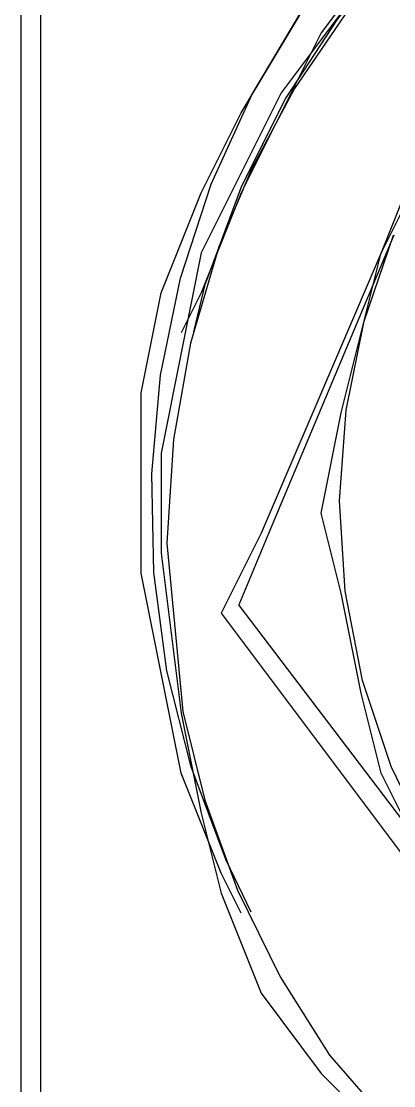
# Model space of a CAD drawing. Extents: x 3 to 592, y 5 to 207.
# Drawn here: x 47.131 to 47.788, y 52.048 to 53.925 of the extents above; entities that cross this region are included whole.
import ezdxf

# ---------------------------------------------------------------- set-up
doc = ezdxf.new("R2010")
doc.units = 0
doc.layers.get('0').update_dxf_attribs({"linetype": 'CONTINUOUS'})

msp = doc.modelspace()

# ---------------------------------------------------------------- linework, layer by layer
at = {"color": 7}
for points in [[(47.165789, 50.684783), (47.165789, 56.823822)], [(47.165789, 50.684783), (47.165789, 56.823822)], [(47.165789, 50.684783), (47.165789, 56.823822)], [(47.165789, 50.684783), (47.165789, 56.823822)], [(47.131111, 50.658889), (47.131111, 56.797222)], [(47.536629, 52.354163), (47.491826, 52.447296), (47.430796, 52.610632), (47.38811, 52.779613), (47.364826, 52.952826), (47.361299, 53.127099), (47.376821, 53.300665), (47.412099, 53.471763), (47.466074, 53.637568), (47.538393, 53.796318), (47.627646, 53.945896), (47.733479, 54.084538), (47.854129, 54.210832), (47.988185, 54.32231), (48.133882, 54.418265), (48.289457, 54.49764), (48.452793, 54.558671), (48.621774, 54.601357), (48.794635, 54.62464), (48.96926, 54.628168), (49.142826, 54.612646), (49.313571, 54.577368)], [(47.536629, 52.354163), (47.491826, 52.447296), (47.430796, 52.610632), (47.38811, 52.779613), (47.364826, 52.952826), (47.361299, 53.127099), (47.376821, 53.300665), (47.412099, 53.471763), (47.466074, 53.637568), (47.538393, 53.796318), (47.627646, 53.945896), (47.733479, 54.084538), (47.854129, 54.210832), (47.988185, 54.32231), (48.133882, 54.418265), (48.289457, 54.49764), (48.452793, 54.558671), (48.621774, 54.601357), (48.794635, 54.62464), (48.96926, 54.628168), (49.142826, 54.612646), (49.313571, 54.577368)], [(47.536629, 52.354163), (47.491826, 52.447296), (47.430796, 52.610632), (47.38811, 52.779613), (47.364826, 52.952826), (47.361299, 53.127099), (47.376821, 53.300665), (47.412099, 53.471763), (47.466074, 53.637568), (47.538393, 53.796318), (47.627646, 53.945896), (47.733479, 54.084538), (47.854129, 54.210832), (47.988185, 54.32231), (48.133882, 54.418265), (48.289457, 54.49764), (48.452793, 54.558671), (48.621774, 54.601357), (48.794635, 54.62464), (48.96926, 54.628168), (49.142826, 54.612646), (49.313571, 54.577368)], [(47.536629, 52.354163), (47.491826, 52.447296), (47.430796, 52.610632), (47.38811, 52.779613), (47.364826, 52.952826), (47.361299, 53.127099), (47.376821, 53.300665), (47.412099, 53.471763), (47.466074, 53.637568), (47.538393, 53.796318), (47.627646, 53.945896), (47.733479, 54.084538), (47.854129, 54.210832), (47.988185, 54.32231), (48.133882, 54.418265), (48.289457, 54.49764), (48.452793, 54.558671), (48.621774, 54.601357), (48.794635, 54.62464), (48.96926, 54.628168), (49.142826, 54.612646), (49.313571, 54.577368)], [(47.519167, 52.352222), (47.483889, 52.422778), (47.413333, 52.599167), (47.378056, 52.775556), (47.342778, 52.951944), (47.342778, 53.093056), (47.342778, 53.269444), (47.378056, 53.445833), (47.448611, 53.622222), (47.519167, 53.763333), (47.625, 53.939722), (47.730833, 54.080833), (47.836667, 54.186667), (47.977778, 54.2925), (48.118889, 54.398333), (48.26, 54.468889), (48.436389, 54.539444), (48.612778, 54.574722), (48.789167, 54.61), (48.965556, 54.61), (49.141944, 54.61), (49.283056, 54.574722)], [(49.42392, 54.477602), (49.210842, 54.530519), (49.006936, 54.552744), (48.817142, 54.549216), (48.564553, 54.507589), (48.355356, 54.43915), (48.18955, 54.359775), (48.056906, 54.277578), (47.8149, 54.070497), (47.708009, 53.945261), (47.613111, 53.806266), (47.536911, 53.664097), (47.479761, 53.527219), (47.429314, 53.35718), (47.399328, 53.187141), (47.388039, 53.004402), (47.415909, 52.707716), (47.454714, 52.551436), (47.512217, 52.393039), (47.587711, 52.240286), (47.674847, 52.10235), (47.872756, 51.874455)], [(49.42392, 54.477602), (49.210842, 54.530519), (49.006936, 54.552744), (48.817142, 54.549216), (48.564553, 54.507589), (48.355356, 54.43915), (48.18955, 54.359775), (48.056906, 54.277578), (47.8149, 54.070497), (47.708009, 53.945261), (47.613111, 53.806266), (47.536911, 53.664097), (47.479761, 53.527219), (47.429314, 53.35718), (47.399328, 53.187141), (47.388039, 53.004402), (47.415909, 52.707716), (47.454714, 52.551436), (47.512217, 52.393039), (47.587711, 52.240286), (47.674847, 52.10235), (47.872756, 51.874455)], [(49.42392, 54.477602), (49.210842, 54.530519), (49.006936, 54.552744), (48.817142, 54.549216), (48.564553, 54.507589), (48.355356, 54.43915), (48.18955, 54.359775), (48.056906, 54.277578), (47.8149, 54.070497), (47.708009, 53.945261), (47.613111, 53.806266), (47.536911, 53.664097), (47.479761, 53.527219), (47.429314, 53.35718), (47.399328, 53.187141), (47.388039, 53.004402), (47.415909, 52.707716), (47.454714, 52.551436), (47.512217, 52.393039), (47.587711, 52.240286), (47.674847, 52.10235), (47.872756, 51.874455)], [(49.42392, 54.477602), (49.210842, 54.530519), (49.006936, 54.552744), (48.817142, 54.549216), (48.564553, 54.507589), (48.355356, 54.43915), (48.18955, 54.359775), (48.056906, 54.277578), (47.8149, 54.070497), (47.708009, 53.945261), (47.613111, 53.806266), (47.536911, 53.664097), (47.479761, 53.527219), (47.429314, 53.35718), (47.399328, 53.187141), (47.388039, 53.004402), (47.415909, 52.707716), (47.454714, 52.551436), (47.512217, 52.393039), (47.587711, 52.240286), (47.674847, 52.10235), (47.872756, 51.874455)], [(49.409103, 54.491819), (49.108536, 54.554614), (48.819259, 54.558494), (48.682734, 54.541561), (48.550795, 54.513339), (48.394161, 54.463597), (48.206484, 54.378225), (47.998697, 54.244169), (47.787736, 54.050494), (47.688606, 53.928786), (47.597942, 53.789792), (47.519273, 53.634217), (47.455773, 53.463119)], [(49.409103, 54.491819), (49.108536, 54.554614), (48.819259, 54.558494), (48.682734, 54.541561), (48.550795, 54.513339), (48.394161, 54.463597), (48.206484, 54.378225), (47.998697, 54.244169), (47.787736, 54.050494), (47.688606, 53.928786), (47.597942, 53.789792), (47.519273, 53.634217), (47.455773, 53.463119)], [(49.409103, 54.491819), (49.108536, 54.554614), (48.819259, 54.558494), (48.682734, 54.541561), (48.550795, 54.513339), (48.394161, 54.463597), (48.206484, 54.378225), (47.998697, 54.244169), (47.787736, 54.050494), (47.688606, 53.928786), (47.597942, 53.789792), (47.519273, 53.634217), (47.455773, 53.463119)], [(49.409103, 54.491819), (49.108536, 54.554614), (48.819259, 54.558494), (48.682734, 54.541561), (48.550795, 54.513339), (48.394161, 54.463597), (48.206484, 54.378225), (47.998697, 54.244169), (47.787736, 54.050494), (47.688606, 53.928786), (47.597942, 53.789792), (47.519273, 53.634217), (47.455773, 53.463119)], [(49.388889, 54.468889), (49.177222, 54.504167), (49.000833, 54.539444), (48.789167, 54.539444), (48.542222, 54.504167), (48.330556, 54.433611), (48.189444, 54.327778), (48.048333, 54.257222), (47.801389, 54.045556), (47.695556, 53.939722), (47.589722, 53.798611), (47.519167, 53.6575), (47.448611, 53.516389), (47.413333, 53.34), (47.378056, 53.163611), (47.378056, 52.987222), (47.413333, 52.705), (47.448611, 52.528611), (47.483889, 52.3875), (47.554444, 52.211111), (47.660278, 52.07), (47.871944, 51.858333)], [(49.388889, 54.468889), (49.106667, 54.539444), (48.789167, 54.539444), (48.648056, 54.539444), (48.542222, 54.504167), (48.365833, 54.433611), (48.189444, 54.363056), (47.977778, 54.221944), (47.766111, 54.045556), (47.660278, 53.904444), (47.589722, 53.763333), (47.519167, 53.622222), (47.448611, 53.445833)], [(48.753889, 54.257222), (48.5775, 54.221944), (48.436389, 54.186667), (48.295278, 54.116111), (48.154167, 54.045556), (48.048333, 53.939722), (47.9425, 53.798611), (47.836667, 53.6575), (47.766111, 53.516389)], [(48.048333, 54.186667), (47.907222, 53.869167), (47.766111, 53.516389)], [(47.787983, 53.547363), (47.576669, 53.043949), (47.514581, 52.896135)], [(47.787983, 53.547363), (47.576669, 53.043949), (47.514581, 52.896135)], [(47.787983, 53.547363), (47.576669, 53.043949), (47.514581, 52.896135)], [(47.787983, 53.547363), (47.576669, 53.043949), (47.514581, 52.896135)], [(47.941653, 52.333807), (47.853459, 52.467157), (47.783256, 52.611091), (47.732809, 52.762785), (47.702117, 52.920124), (47.692592, 53.079579), (47.703881, 53.239388), (47.735631, 53.396021), (47.787842, 53.547363)], [(47.941653, 52.333807), (47.853459, 52.467157), (47.783256, 52.611091), (47.732809, 52.762785), (47.702117, 52.920124), (47.692592, 53.079579), (47.703881, 53.239388), (47.735631, 53.396021), (47.787842, 53.547363)], [(47.941653, 52.333807), (47.853459, 52.467157), (47.783256, 52.611091), (47.732809, 52.762785), (47.702117, 52.920124), (47.692592, 53.079579), (47.703881, 53.239388), (47.735631, 53.396021), (47.787842, 53.547363)], [(47.941653, 52.333807), (47.853459, 52.467157), (47.783256, 52.611091), (47.732809, 52.762785), (47.702117, 52.920124), (47.692592, 53.079579), (47.703881, 53.239388), (47.735631, 53.396021), (47.787842, 53.547363)], [(47.766111, 53.516389), (47.554444, 53.0225), (47.483889, 52.881389)], [(47.907222, 52.316944), (47.836667, 52.458056), (47.766111, 52.599167), (47.730833, 52.740278), (47.695556, 52.916667), (47.660278, 53.057778), (47.695556, 53.234167), (47.730833, 53.375278), (47.766111, 53.516389)], [(47.455596, 53.463119), (47.435135, 53.377042)], [(47.455596, 53.463119), (47.435135, 53.377042)], [(47.455596, 53.463119), (47.435135, 53.377042)], [(47.455596, 53.463119), (47.435135, 53.377042)], [(47.448611, 53.445833), (47.413333, 53.375278)], [(47.483889, 52.881389), (47.695556, 52.599167), (47.907222, 52.316944)], [(47.514475, 52.896241), (47.7272, 52.616135), (47.941689, 52.333913)], [(47.514475, 52.896241), (47.7272, 52.616135), (47.941689, 52.333913)], [(47.514475, 52.896241), (47.7272, 52.616135), (47.941689, 52.333913)], [(47.514475, 52.896241), (47.7272, 52.616135), (47.941689, 52.333913)]]:
    msp.add_lwpolyline(points, dxfattribs=at)

doc.saveas('drawing.dxf')
